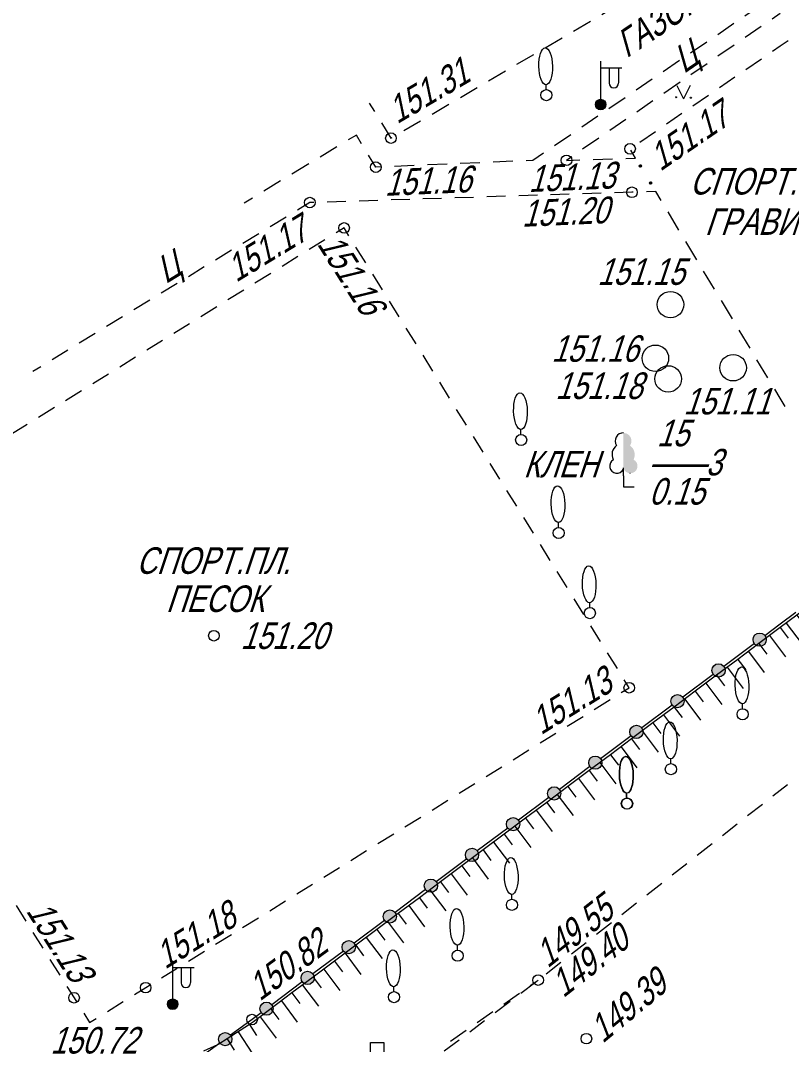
# Model space of a CAD drawing. Header units: metres. Extents: x 382 to 851, y 14083 to 14440.
# Drawn here: x 471.34 to 500.43, y 14152.11 to 14190.73 of the extents above; entities that cross this region are included whole.
import ezdxf
from ezdxf.enums import TextEntityAlignment as Align

# ---------------------------------------------------------------- set-up
doc = ezdxf.new("R2010")
doc.units = ezdxf.units.M
doc.header["$MEASUREMENT"] = 0
doc.linetypes.add('UP line', pattern=[1.5, 1, -0.5])
for name, color, linetype, lineweight in [('Бортовой камень', 7, 'Continuous', 25), ('Горизонтали', 7, 'Continuous', 25), ('Граница площадки', 7, 'Continuous', 25), ('Граница улицы', 7, 'Continuous', 25), ('Колодцы', 7, 'Continuous', 25), ('Леса и газоны', 7, 'Continuous', 25), ('Ограды', 7, 'Continuous', 25), ('Отдельно стоящее дерево', 7, 'Continuous', 25), ('Откосы', 7, 'Continuous', 25), ('Светофоры', 7, 'Continuous', 25), ('Фонари', 7, 'Continuous', 25)]:
    doc.layers.add(name, color=color, linetype=linetype, lineweight=lineweight)
doc.styles.add('Style-RUSSIAN_1251 I 0.32289', font='RUSSIAN_1251.shx', dxfattribs={"oblique": 18.5})

# ---------------------------------------------------------------- blocks, each defined once
blk = doc.blocks.new('PIKET_509')
at = {"layer": 'Горизонтали', "color": 251, "linetype": 'Continuous', "lineweight": 9}
blk.add_arc((0, 0), 0.2, 0, 360, dxfattribs=at)
blk = doc.blocks.new('DORZN1_58')
at = {"layer": 'Светофоры', "color": 251, "linetype": 'Continuous', "lineweight": 9}
for p, q in [((-0.27, 0.806), (-0.27, 1.603)), ((-0.27, 1.598), (0.252, 1.598)), ((0.252, 0.792), (0.252, 1.589)), ((-0.27, 0.801), (0.248, 0.801)), ((-0.004, 0.2), (-0.004, 0.801))]:
    blk.add_line(p, q, dxfattribs=at)
blk.add_arc((0, 0), 0.2, 0, 360, dxfattribs=at)
blk = doc.blocks.new('DEREVO_513')
at = {"layer": 'Отдельно стоящее дерево', "color": 251, "linetype": 'Continuous', "lineweight": 9, "flags": 128}
blk.add_lwpolyline([(-0.007, 0.21), (-0.007, 0.393)], dxfattribs=at)
at = {"layer": 'Отдельно стоящее дерево', "color": 251, "linetype": 'Continuous', "lineweight": 9}
blk.add_arc((0, 0), 0.21, 0, 359.99999, dxfattribs=at)
blk.add_ellipse((-0.0255, 1.088), major_axis=(-0.0185, 0.695), ratio=0.3698286, dxfattribs=at)
blk = doc.blocks.new('DEREVO_514')
at = {"layer": 'Отдельно стоящее дерево', "color": 251, "linetype": 'Continuous', "lineweight": 9, "flags": 128}
blk.add_lwpolyline([(-0.007, 0.21), (-0.007, 0.393)], dxfattribs=at)
at = {"layer": 'Отдельно стоящее дерево', "color": 251, "linetype": 'Continuous', "lineweight": 9}
blk.add_arc((0, 0), 0.21, 0, 359.99999, dxfattribs=at)
blk.add_ellipse((-0.0255, 1.088), major_axis=(-0.0185, 0.695), ratio=0.3698286, dxfattribs=at)
blk = doc.blocks.new('DEREVO_515')
at = {"layer": 'Отдельно стоящее дерево', "color": 251, "linetype": 'Continuous', "lineweight": 9, "flags": 128}
blk.add_lwpolyline([(-0.007, 0.21), (-0.007, 0.393)], dxfattribs=at)
at = {"layer": 'Отдельно стоящее дерево', "color": 251, "linetype": 'Continuous', "lineweight": 9}
blk.add_arc((0, 0), 0.21, 0, 359.99999, dxfattribs=at)
blk.add_ellipse((-0.0255, 1.088), major_axis=(-0.0185, 0.695), ratio=0.3698286, dxfattribs=at)
blk = doc.blocks.new('DEREVO_516')
at = {"layer": 'Отдельно стоящее дерево', "color": 251, "linetype": 'Continuous', "lineweight": 9, "flags": 128}
blk.add_lwpolyline([(-0.007, 0.21), (-0.007, 0.393)], dxfattribs=at)
at = {"layer": 'Отдельно стоящее дерево', "color": 251, "linetype": 'Continuous', "lineweight": 9}
blk.add_arc((0, 0), 0.21, 0, 359.99999, dxfattribs=at)
blk.add_ellipse((-0.0255, 1.088), major_axis=(-0.0185, 0.695), ratio=0.3698286, dxfattribs=at)
blk = doc.blocks.new('PIKET_515')
at = {"layer": 'Горизонтали', "color": 251, "linetype": 'Continuous', "lineweight": 9}
blk.add_arc((0, 0), 0.2, 0, 360, dxfattribs=at)
blk = doc.blocks.new('PIKET_516')
at = {"layer": 'Горизонтали', "color": 251, "linetype": 'Continuous', "lineweight": 9}
blk.add_arc((0, 0), 0.2, 0, 360, dxfattribs=at)
blk = doc.blocks.new('PIKET_517')
at = {"layer": 'Горизонтали', "color": 251, "linetype": 'Continuous', "lineweight": 9}
blk.add_arc((0, 0), 0.2, 0, 360, dxfattribs=at)
blk = doc.blocks.new('PIKET_518')
at = {"layer": 'Горизонтали', "color": 251, "linetype": 'Continuous', "lineweight": 9}
blk.add_arc((0, 0), 0.2, 0, 360, dxfattribs=at)
blk = doc.blocks.new('LISTVL_9')
at = {"layer": 'Леса и газоны', "linetype": 'Continuous', "lineweight": 9}
blk.add_hatch(color=251, dxfattribs=at).paths.add_polyline_path([(0, 0.716, 1.560755), (0.385, 1.024), (0.388, 1.03, 0.363475), (0.254, 1.552), (0.254, 1.559, 0.605867), (0, 2.03)])
at = {"layer": 'Леса и газоны', "color": 251, "linetype": 'Continuous', "lineweight": 9}
blk.add_line((0.25, 0.511), (0.251, 0.511), dxfattribs=at)
at = {"layer": 'Леса и газоны', "color": 251, "linetype": 'Continuous', "lineweight": 9, "flags": 128}
for points in [[(0, 0.41), (0, 0.716)], [(0, 0.41), (0, 0), (0.403, 0)]]:
    blk.add_lwpolyline(points, dxfattribs=at)
at = {"layer": 'Леса и газоны', "color": 251, "linetype": 'Continuous', "lineweight": 9}
for centre, radius, start, end in [((-0.004, 1.728), 0.302, 87.9054, 214.1094), ((-0.01, 1.211), 0.42, 125.6529, 205.5526), ((-0.248, 0.781), 0.271, 117.6072, 335.8238)]:
    blk.add_arc(centre, radius, start, end, dxfattribs=at)
blk = doc.blocks.new('PIKET_519')
at = {"layer": 'Горизонтали', "color": 251, "linetype": 'Continuous', "lineweight": 9}
blk.add_arc((0, 0), 0.2, 0, 360, dxfattribs=at)
blk = doc.blocks.new('PIKET_520')
at = {"layer": 'Горизонтали', "color": 251, "linetype": 'Continuous', "lineweight": 9}
blk.add_arc((0, 0), 0.2, 0, 360, dxfattribs=at)
blk = doc.blocks.new('PIKET_521')
at = {"layer": 'Горизонтали', "color": 251, "linetype": 'Continuous', "lineweight": 9}
blk.add_arc((0, 0), 0.2, 0, 360, dxfattribs=at)
blk = doc.blocks.new('PIKET_522')
at = {"layer": 'Горизонтали', "color": 251, "linetype": 'Continuous', "lineweight": 9}
blk.add_arc((0, 0), 0.2, 0, 360, dxfattribs=at)
blk = doc.blocks.new('PIKET_523')
at = {"layer": 'Горизонтали', "color": 251, "linetype": 'Continuous', "lineweight": 9}
blk.add_arc((0, 0), 0.2, 0, 360, dxfattribs=at)
blk = doc.blocks.new('PIKET_525')
at = {"layer": 'Горизонтали', "color": 251, "linetype": 'Continuous', "lineweight": 9}
blk.add_arc((0, 0), 0.2, 0, 360, dxfattribs=at)
blk = doc.blocks.new('msdElementTypeLineString_179')
at = {"layer": 'Граница улицы', "color": 251, "linetype": 'Continuous', "lineweight": 9}
for p, q in [((8.061, 5.54), (7.756, 5.33)), ((7.344, 5.047), (6.735, 4.629)), ((6.323, 4.345), (5.714, 3.927)), ((5.302, 3.644), (4.693, 3.225)), ((4.281, 2.942), (3.672, 2.523)), ((3.26, 2.24), (2.651, 1.822)), ((2.239, 1.539), (1.63, 1.12)), ((1.218, 0.837), (0.609, 0.418)), ((1, 0.032), (1.739, 0.056)), ((2.238, 0.071), (2.608, 0.083))]:
    blk.add_line(p, q, dxfattribs=at)
at = {"layer": 'Граница улицы', "color": 251, "linetype": 'Continuous', "lineweight": 9, "flags": 128}
blk.add_lwpolyline([(0.197, 0.135), (0, 0), (0.5, 0.016)], dxfattribs=at)
blk = doc.blocks.new('PIKET_532')
at = {"layer": 'Горизонтали', "color": 251, "linetype": 'Continuous', "lineweight": 9}
blk.add_arc((0, 0), 0.2, 0, 360, dxfattribs=at)
blk = doc.blocks.new('msdElementTypeLineString_181')
at = {"layer": 'Граница улицы', "color": 251, "linetype": 'Continuous', "lineweight": 9}
for p, q in [((20.223, 7.957), (19.917, 7.748)), ((19.503, 7.467), (18.89, 7.05)), ((18.477, 6.769), (17.864, 6.351)), ((17.451, 6.07), (16.838, 5.653)), ((16.425, 5.372), (15.812, 4.954)), ((15.399, 4.673), (14.786, 4.256)), ((14.373, 3.975), (13.76, 3.558)), ((13.346, 3.276), (12.734, 2.859)), ((12.32, 2.578), (11.707, 2.161)), ((3.502, 2.123), (2.868, 1.738)), ((10.137, 1.576), (9.396, 1.544)), ((2.44, 1.479), (1.806, 1.095)), ((6.416, 1.416), (5.676, 1.384)), ((7.657, 1.47), (6.916, 1.438)), ((8.897, 1.523), (8.156, 1.491)), ((1.379, 0.836), (0.745, 0.451)), ((0.317, 0.192), (0, 0))]:
    blk.add_line(p, q, dxfattribs=at)
at = {"layer": 'Граница улицы', "color": 251, "linetype": 'Continuous', "lineweight": 9, "flags": 128}
for points in [[(4.434, 2.24), (4.236, 2.567), (3.929, 2.382)], [(5.176, 1.363), (4.971, 1.354), (4.693, 1.812)], [(11.294, 1.879), (10.897, 1.609), (10.636, 1.598)]]:
    blk.add_lwpolyline(points, dxfattribs=at)
blk = doc.blocks.new('msdElementTypeLineString_182')
at = {"layer": 'Граница улицы', "color": 251, "linetype": 'Continuous', "lineweight": 9}
for p, q in [((16.627, 6.572), (15.923, 6.55)), ((17.831, 6.611), (17.127, 6.588)), ((19.035, 6.649), (18.331, 6.627)), ((20.239, 6.688), (19.535, 6.665)), ((21.443, 6.726), (20.739, 6.704)), ((23.499, 6.792), (23.147, 6.78)), ((11.811, 6.418), (11.107, 6.396)), ((13.015, 6.457), (12.311, 6.434)), ((14.219, 6.495), (13.515, 6.473)), ((15.423, 6.534), (14.719, 6.511)), ((9.556, 5.829), (8.955, 5.462)), ((8.528, 5.202), (7.926, 4.835)), ((7.5, 4.575), (6.898, 4.208)), ((6.471, 3.947), (5.87, 3.58)), ((5.443, 3.32), (4.841, 2.953)), ((4.415, 2.693), (3.813, 2.326)), ((3.386, 2.065), (2.785, 1.698)), ((2.358, 1.438), (1.756, 1.071)), ((1.33, 0.811), (0.728, 0.444)), ((0.301, 0.184), (0, 0))]:
    blk.add_line(p, q, dxfattribs=at)
at = {"layer": 'Граница улицы', "color": 251, "linetype": 'Continuous', "lineweight": 9, "flags": 128}
for points in [[(22.647, 6.764), (22.601, 6.763), (21.943, 6.742)], [(10.607, 6.38), (10.451, 6.375), (9.983, 6.09)]]:
    blk.add_lwpolyline(points, dxfattribs=at)
blk = doc.blocks.new('msdElementTypeShape_2')
at = {"layer": 'Граница площадки', "color": 251, "linetype": 'Continuous', "lineweight": 9}
for p, q in [((19.735, 29.515), (19.139, 29.146)), ((21.276, 28.65), (20.907, 29.245)), ((18.715, 28.883), (18.119, 28.513)), ((17.694, 28.25), (17.099, 27.881)), ((21.909, 27.63), (21.539, 28.225)), ((16.674, 27.617), (16.079, 27.248)), ((22.541, 26.61), (22.172, 27.205)), ((15.654, 26.984), (15.059, 26.615)), ((14.634, 26.352), (14.038, 25.982)), ((23.174, 25.589), (22.805, 26.185)), ((13.613, 25.719), (13.018, 25.35)), ((23.807, 24.569), (23.438, 25.165)), ((12.593, 25.086), (11.998, 24.717)), ((11.573, 24.453), (10.978, 24.084)), ((24.439, 23.549), (24.07, 24.144)), ((10.553, 23.821), (9.957, 23.451)), ((9.532, 23.188), (8.937, 22.819)), ((25.072, 22.529), (24.703, 23.124)), ((8.512, 22.555), (7.917, 22.186)), ((25.705, 21.508), (25.336, 22.104)), ((26.338, 20.488), (25.968, 21.084)), ((26.97, 19.468), (26.601, 20.063)), ((27.603, 18.448), (27.234, 19.043)), ((28.236, 17.428), (27.867, 18.023)), ((28.869, 16.407), (28.499, 17.003)), ((29.501, 15.387), (29.132, 15.982)), ((30.134, 14.367), (29.765, 14.962)), ((30.767, 13.347), (30.398, 13.942)), ((31.215, 12.624), (31.03, 12.922)), ((30.917, 12.439), (31.215, 12.624)), ((29.897, 11.807), (30.492, 12.176)), ((28.877, 11.174), (29.472, 11.543)), ((27.857, 10.541), (28.452, 10.91)), ((26.836, 9.908), (27.432, 10.278)), ((25.816, 9.276), (26.411, 9.645)), ((24.796, 8.643), (25.391, 9.012)), ((23.776, 8.01), (24.371, 8.379)), ((22.755, 7.377), (23.351, 7.747)), ((21.735, 6.745), (22.331, 7.114)), ((20.715, 6.112), (21.31, 6.481)), ((19.695, 5.479), (20.29, 5.848)), ((18.674, 4.847), (19.27, 5.216)), ((8.087, 4.412), (8.46, 3.819)), ((17.654, 4.214), (18.25, 4.583)), ((16.634, 3.581), (17.229, 3.95)), ((8.726, 3.396), (9.099, 2.803)), ((15.614, 2.948), (16.209, 3.318)), ((9.365, 2.379), (9.738, 1.786)), ((14.594, 2.316), (15.189, 2.685)), ((13.573, 1.683), (14.169, 2.052)), ((11.533, 0.417), (12.128, 0.787))]:
    blk.add_line(p, q, dxfattribs=at)
at = {"layer": 'Граница площадки', "color": 251, "linetype": 'Continuous', "lineweight": 9, "flags": 128}
for points in [[(20.643, 29.67), (20.46, 29.965), (20.16, 29.779)], [(10.004, 1.363), (10.274, 0.933), (10.376, 0.77)], [(12.553, 1.05), (12.977, 1.313), (13.148, 1.419)], [(10.643, 0.347), (10.86, 0), (11.108, 0.154)]]:
    blk.add_lwpolyline(points, dxfattribs=at)
blk = doc.blocks.new('msdElementTypeLineString_185')
at = {"layer": 'Откосы', "color": 251, "linetype": 'Continuous', "lineweight": 9}
for p, q in [((46.064, 15.636), (46.36, 15.842)), ((45.061, 14.937), (45.654, 15.35)), ((44.059, 14.239), (44.651, 14.652)), ((43.056, 13.541), (43.648, 13.953))]:
    blk.add_line(p, q, dxfattribs=at)
blk = doc.blocks.new('PIKET_538')
at = {"layer": 'Горизонтали', "color": 251, "linetype": 'Continuous', "lineweight": 9}
blk.add_arc((0, 0), 0.2, 0, 360, dxfattribs=at)
blk = doc.blocks.new('KOLOD_112')
at = {"layer": 'Колодцы', "color": 251, "linetype": 'Continuous', "lineweight": 9}
blk.add_arc((0, 0), 0.5, 0, 360, dxfattribs=at)
blk = doc.blocks.new('KOLOD_113')
at = {"layer": 'Колодцы', "color": 251, "linetype": 'Continuous', "lineweight": 9}
blk.add_arc((0, 0), 0.5, 0, 360, dxfattribs=at)
blk = doc.blocks.new('KOLOD_114')
at = {"layer": 'Колодцы', "color": 251, "linetype": 'Continuous', "lineweight": 9}
blk.add_arc((0, 0), 0.5, 0, 360, dxfattribs=at)
blk = doc.blocks.new('KOLOD_115')
at = {"layer": 'Колодцы', "color": 251, "linetype": 'Continuous', "lineweight": 9}
blk.add_arc((0, 0), 0.5, 0, 360, dxfattribs=at)
blk = doc.blocks.new('FNRM1_19')
at = {"layer": 'Фонари', "linetype": 'Continuous', "lineweight": 9}
h = blk.add_hatch(color=251, dxfattribs=at)
edge = h.paths.add_edge_path()
edge.add_arc((0, 0), 0.2, 0, 360)
at = {"layer": 'Фонари', "color": 251, "linetype": 'Continuous', "lineweight": 9}
for p, q in [((0.003, 0.2), (0.003, 1.641)), ((0.017, 1.388), (0.805, 1.388)), ((0.322, 1.371), (0.322, 0.816)), ((0.676, 1.378), (0.676, 0.823))]:
    blk.add_line(p, q, dxfattribs=at)
blk.add_circle((0, 0), 0.2, dxfattribs=at)
blk.add_arc((0.496, 0.809), 0.181, 180, 0, dxfattribs=at)
blk = doc.blocks.new('FNRM1_20')
at = {"layer": 'Фонари', "linetype": 'Continuous', "lineweight": 9}
h = blk.add_hatch(color=251, dxfattribs=at)
edge = h.paths.add_edge_path()
edge.add_arc((0, 0), 0.2, 0, 360)
at = {"layer": 'Фонари', "color": 251, "linetype": 'Continuous', "lineweight": 9}
for p, q in [((0.003, 0.2), (0.003, 1.641)), ((0.017, 1.388), (0.805, 1.388)), ((0.322, 1.371), (0.322, 0.816)), ((0.676, 1.378), (0.676, 0.823))]:
    blk.add_line(p, q, dxfattribs=at)
blk.add_circle((0, 0), 0.2, dxfattribs=at)
blk.add_arc((0.496, 0.809), 0.181, 180, 0, dxfattribs=at)
blk = doc.blocks.new('msdElementTypeLineString_194')
at = {"layer": 'Откосы', "color": 251, "linetype": 'Continuous', "lineweight": 9}
for p, q in [((52.243, 21.983), (51.442, 21.384)), ((51.843, 21.683), (52.442, 20.882)), ((52.243, 21.983), (52.543, 21.582)), ((51.442, 21.384), (50.642, 20.784)), ((51.442, 21.384), (51.742, 20.983)), ((51.042, 21.084), (51.641, 20.283)), ((50.642, 20.784), (49.841, 20.185)), ((50.241, 20.485), (50.841, 19.684)), ((50.642, 20.784), (50.941, 20.384)), ((49.841, 20.185), (49.04, 19.586)), ((49.841, 20.185), (50.141, 19.785)), ((49.441, 19.886), (50.04, 19.085)), ((49.04, 19.586), (48.24, 18.987)), ((49.04, 19.586), (49.34, 19.186)), ((48.24, 18.987), (47.439, 18.388)), ((48.24, 18.987), (48.539, 18.587)), ((48.64, 19.287), (49.239, 18.486)), ((47.839, 18.687), (48.439, 17.887)), ((47.439, 18.388), (46.638, 17.789)), ((47.439, 18.388), (47.739, 17.987)), ((46.638, 17.789), (45.838, 17.19)), ((46.638, 17.789), (46.938, 17.388)), ((47.039, 18.088), (47.638, 17.288)), ((46.238, 17.489), (46.837, 16.688)), ((45.838, 17.19), (45.037, 16.59)), ((45.838, 17.19), (46.137, 16.789)), ((45.437, 16.89), (46.037, 16.089)), ((45.037, 16.59), (44.237, 15.991)), ((44.637, 16.291), (45.236, 15.49)), ((45.037, 16.59), (45.337, 16.19)), ((44.237, 15.991), (43.436, 15.392)), ((44.237, 15.991), (44.536, 15.591)), ((43.836, 15.692), (44.435, 14.891)), ((43.436, 15.392), (42.635, 14.793)), ((43.036, 15.093), (43.635, 14.292)), ((43.436, 15.392), (43.735, 14.992)), ((42.635, 14.793), (41.835, 14.194)), ((42.635, 14.793), (42.935, 14.393)), ((42.235, 14.493), (42.834, 13.693)), ((41.835, 14.194), (41.034, 13.595)), ((41.835, 14.194), (42.134, 13.794)), ((41.034, 13.595), (40.233, 12.996)), ((41.034, 13.595), (41.334, 13.194)), ((41.434, 13.894), (42.033, 13.094)), ((40.634, 13.295), (41.233, 12.495)), ((40.233, 12.996), (39.433, 12.396)), ((40.233, 12.996), (40.533, 12.595)), ((39.433, 12.396), (38.632, 11.797)), ((39.433, 12.396), (39.732, 11.996)), ((39.833, 12.696), (40.432, 11.895)), ((39.032, 12.097), (39.631, 11.296)), ((38.632, 11.797), (37.831, 11.198)), ((38.632, 11.797), (38.932, 11.397)), ((38.232, 11.498), (38.831, 10.697)), ((37.831, 11.198), (37.031, 10.599)), ((37.431, 10.899), (38.03, 10.098)), ((37.831, 11.198), (38.131, 10.798)), ((37.031, 10.599), (36.23, 10)), ((37.031, 10.599), (37.33, 10.199)), ((36.63, 10.299), (37.23, 9.499)), ((36.23, 10), (35.429, 9.401)), ((35.83, 9.7), (36.429, 8.9)), ((36.23, 10), (36.53, 9.6)), ((35.429, 9.401), (34.629, 8.802)), ((35.429, 9.401), (35.729, 9)), ((35.029, 9.101), (35.628, 8.301)), ((34.629, 8.802), (33.828, 8.203)), ((34.228, 8.502), (34.828, 7.701)), ((34.629, 8.802), (34.928, 8.401)), ((33.828, 8.203), (33.027, 7.603)), ((33.828, 8.203), (34.128, 7.802)), ((33.428, 7.903), (34.027, 7.102)), ((33.027, 7.603), (33.327, 7.203)), ((32.219, 7.015), (31.38, 6.471)), ((32.219, 7.015), (32.491, 6.595)), ((32.627, 7.304), (33.226, 6.503)), ((31.8, 6.743), (32.344, 5.904)), ((31.38, 6.471), (31.652, 6.051))]:
    blk.add_line(p, q, dxfattribs=at)
at = {"layer": 'Откосы', "color": 251, "linetype": 'Continuous', "lineweight": 9, "flags": 128}
for points in [[(33.027, 7.603), (32.381, 7.119), (32.219, 7.015)], [(31.38, 6.471), (31.065, 6.266), (31.024, 6.248), (30.496, 6.011)]]:
    blk.add_lwpolyline(points, dxfattribs=at)
blk = doc.blocks.new('msdElementTypeLineString_196')
at = {"layer": 'Граница улицы', "color": 251, "linetype": 'Continuous', "lineweight": 9}
for p, q in [((15.181, 8.415), (15.499, 8.601)), ((14.113, 7.789), (14.749, 8.162)), ((13.045, 7.163), (13.681, 7.536)), ((11.977, 6.538), (12.614, 6.911)), ((10.909, 5.912), (11.546, 6.285)), ((8.773, 4.661), (9.41, 5.034)), ((7.705, 4.035), (8.342, 4.408)), ((6.637, 3.41), (7.274, 3.783)), ((5.57, 2.784), (6.206, 3.157)), ((4.502, 2.159), (5.138, 2.532)), ((3.434, 1.533), (4.07, 1.906)), ((0.001, 1.316), (0.195, 1.003)), ((2.366, 0.908), (3.002, 1.281)), ((1.298, 0.282), (1.934, 0.655))]:
    blk.add_line(p, q, dxfattribs=at)
at = {"layer": 'Граница улицы', "color": 251, "linetype": 'Continuous', "lineweight": 9, "flags": 128}
for points in [[(9.841, 5.287), (10.228, 5.513), (10.478, 5.659)], [(0.458, 0.578), (0.816, 0), (0.866, 0.029)]]:
    blk.add_lwpolyline(points, dxfattribs=at)
blk = doc.blocks.new('DEREVO_517')
at = {"layer": 'Отдельно стоящее дерево', "color": 251, "linetype": 'Continuous', "lineweight": 9, "flags": 128}
blk.add_lwpolyline([(-0.007, 0.21), (-0.007, 0.393)], dxfattribs=at)
at = {"layer": 'Отдельно стоящее дерево', "color": 251, "linetype": 'Continuous', "lineweight": 9}
blk.add_arc((0, 0), 0.21, 0, 359.99999, dxfattribs=at)
blk.add_ellipse((-0.0255, 1.088), major_axis=(-0.0185, 0.695), ratio=0.3698286, dxfattribs=at)
blk = doc.blocks.new('DEREVO_518')
at = {"layer": 'Отдельно стоящее дерево', "color": 251, "linetype": 'Continuous', "lineweight": 9, "flags": 128}
blk.add_lwpolyline([(-0.007, 0.21), (-0.007, 0.393)], dxfattribs=at)
at = {"layer": 'Отдельно стоящее дерево', "color": 251, "linetype": 'Continuous', "lineweight": 9}
blk.add_arc((0, 0), 0.21, 0, 359.99999, dxfattribs=at)
blk.add_ellipse((-0.0255, 1.088), major_axis=(-0.0185, 0.695), ratio=0.3698286, dxfattribs=at)
blk = doc.blocks.new('DEREVO_519')
at = {"layer": 'Отдельно стоящее дерево', "color": 251, "linetype": 'Continuous', "lineweight": 9, "flags": 128}
blk.add_lwpolyline([(-0.007, 0.21), (-0.007, 0.393)], dxfattribs=at)
at = {"layer": 'Отдельно стоящее дерево', "color": 251, "linetype": 'Continuous', "lineweight": 9}
blk.add_arc((0, 0), 0.21, 0, 359.99999, dxfattribs=at)
blk.add_ellipse((-0.0255, 1.088), major_axis=(-0.0185, 0.695), ratio=0.3698286, dxfattribs=at)
blk = doc.blocks.new('DEREVO_520')
at = {"layer": 'Отдельно стоящее дерево', "color": 251, "linetype": 'Continuous', "lineweight": 9, "flags": 128}
blk.add_lwpolyline([(-0.007, 0.21), (-0.007, 0.393)], dxfattribs=at)
at = {"layer": 'Отдельно стоящее дерево', "color": 251, "linetype": 'Continuous', "lineweight": 9}
blk.add_arc((0, 0), 0.21, 0, 360, dxfattribs=at)
blk.add_ellipse((-0.026, 1.088), major_axis=(-0.019, 0.695), ratio=0.369829, dxfattribs=at)
blk = doc.blocks.new('DEREVO_521')
at = {"layer": 'Отдельно стоящее дерево', "color": 251, "linetype": 'Continuous', "lineweight": 9, "flags": 128}
blk.add_lwpolyline([(-0.007, 0.21), (-0.007, 0.393)], dxfattribs=at)
at = {"layer": 'Отдельно стоящее дерево', "color": 251, "linetype": 'Continuous', "lineweight": 9}
blk.add_arc((0, 0), 0.21, 0, 359.99999, dxfattribs=at)
blk.add_ellipse((-0.0255, 1.088), major_axis=(-0.0185, 0.695), ratio=0.3698286, dxfattribs=at)
blk = doc.blocks.new('DEREVO_522')
at = {"layer": 'Отдельно стоящее дерево', "color": 251, "linetype": 'Continuous', "lineweight": 9, "flags": 128}
blk.add_lwpolyline([(-0.007, 0.21), (-0.007, 0.393)], dxfattribs=at)
at = {"layer": 'Отдельно стоящее дерево', "color": 251, "linetype": 'Continuous', "lineweight": 9}
blk.add_arc((0, 0), 0.21, 0, 359.99999, dxfattribs=at)
blk.add_ellipse((-0.0255, 1.088), major_axis=(-0.0185, 0.695), ratio=0.3698286, dxfattribs=at)
blk = doc.blocks.new('DEREVO_523')
at = {"layer": 'Отдельно стоящее дерево', "color": 251, "linetype": 'Continuous', "lineweight": 9, "flags": 128}
blk.add_lwpolyline([(-0.007, 0.21), (-0.007, 0.393)], dxfattribs=at)
at = {"layer": 'Отдельно стоящее дерево', "color": 251, "linetype": 'Continuous', "lineweight": 9}
blk.add_arc((0, 0), 0.21, 0, 359.99999, dxfattribs=at)
blk.add_ellipse((-0.0255, 1.088), major_axis=(-0.0185, 0.695), ratio=0.3698286, dxfattribs=at)
blk = doc.blocks.new('GAZON_37')
at = {"layer": 'Леса и газоны', "color": 251, "linetype": 'Continuous', "lineweight": 9}
for p in [(-0.248, 0.499), (0.251, 0.502)]:
    blk.add_line(p, (0, 0), dxfattribs=at)
for centre in [(-0.276, 0.057), (0.279, 0.039)]:
    blk.add_arc(centre, 0.02, 0, 360, dxfattribs=at)
blk = doc.blocks.new('msdElementTypeLineString_206')
at = {"layer": 'Граница площадки', "color": 251, "linetype": 'Continuous', "lineweight": 9}
for p, q in [((5.37, 4.029), (5.664, 4.231)), ((4.37, 3.344), (4.958, 3.747)), ((3.37, 2.659), (3.958, 3.061)), ((2.37, 1.974), (2.957, 2.376)), ((1.37, 1.288), (1.957, 1.691)), ((0.37, 0.603), (0.957, 1.006)), ((0.211, 0), (0.027, 0.305))]:
    blk.add_line(p, q, dxfattribs=at)
blk = doc.blocks.new('msdElementTypeLineString_207')
at = {"layer": 'Граница улицы', "color": 251, "linetype": 'Continuous', "lineweight": 9}
for p, q in [((0.208, 0.966), (0.18, 1.013)), ((0.199, 0.971), (0.18, 1.003)), ((0.214, 0.966), (0.182, 1.019)), ((0.22, 0.965), (0.184, 1.025)), ((0.19, 0.977), (0.185, 0.984)), ((0.226, 0.966), (0.188, 1.029)), ((0.231, 0.967), (0.191, 1.032)), ((0.235, 0.969), (0.195, 1.036)), ((0.24, 0.971), (0.199, 1.039)), ((0.244, 0.974), (0.204, 1.041)), ((0.248, 0.978), (0.209, 1.042)), ((0.251, 0.982), (0.214, 1.044)), ((0.254, 0.987), (0.22, 1.044)), ((0.256, 0.993), (0.226, 1.043)), ((0.258, 0.999), (0.232, 1.042)), ((0.257, 1.01), (0.242, 1.036)), ((0.613, 0.323), (0.574, 0.386)), ((0.617, 0.325), (0.578, 0.39)), ((0.622, 0.326), (0.582, 0.393)), ((0.627, 0.328), (0.586, 0.397)), ((0.631, 0.332), (0.59, 0.398)), ((0.634, 0.335), (0.596, 0.399)), ((0.638, 0.339), (0.601, 0.401)), ((0.64, 0.345), (0.606, 0.401)), ((0.643, 0.351), (0.613, 0.4)), ((0.645, 0.357), (0.619, 0.399)), ((0.644, 0.368), (0.629, 0.393)), ((0.595, 0.324), (0.567, 0.37)), ((0.586, 0.328), (0.567, 0.361)), ((0.601, 0.323), (0.569, 0.376)), ((0.607, 0.322), (0.571, 0.382)), ((0.577, 0.334), (0.572, 0.342))]:
    blk.add_line(p, q, dxfattribs=at)
for centre in [(0.219, 1.004), (0.605, 0.362)]:
    blk.add_circle(centre, 0.04, dxfattribs=at)
blk = doc.blocks.new('msdElementTypeLineString_208')
at = {"layer": 'Граница площадки', "color": 251, "linetype": 'Continuous', "lineweight": 9}
for p, q in [((0.207, 7.457), (0.001, 7.8)), ((0.878, 6.343), (0.465, 7.028)), ((1.549, 5.229), (1.136, 5.914)), ((2.219, 4.114), (1.807, 4.8)), ((2.89, 3), (2.477, 3.686)), ((3.561, 1.886), (3.148, 2.572)), ((4.232, 0.772), (3.819, 1.458)), ((4.696, 0.001), (4.49, 0.344))]:
    blk.add_line(p, q, dxfattribs=at)
blk = doc.blocks.new('PIKET_566')
at = {"layer": 'Горизонтали', "color": 251, "linetype": 'Continuous', "lineweight": 9}
blk.add_arc((0, 0), 0.2, 0, 360, dxfattribs=at)
blk = doc.blocks.new('msdElementTypeLineString_214')
at = {"layer": 'Ограды', "linetype": 'Continuous', "lineweight": 9}
h = blk.add_hatch(color=251, dxfattribs=at)
edge = h.paths.add_edge_path()
edge.add_arc((66.144, 38.442), 0.25, 0, 360)
h = blk.add_hatch(color=251, dxfattribs=at)
edge = h.paths.add_edge_path()
edge.add_arc((64.594, 37.282), 0.25, 0, 360)
h = blk.add_hatch(color=251, dxfattribs=at)
edge = h.paths.add_edge_path()
edge.add_arc((63.044, 36.122), 0.25, 0, 360)
h = blk.add_hatch(color=251, dxfattribs=at)
edge = h.paths.add_edge_path()
edge.add_arc((61.494, 34.962), 0.25, 0, 360)
h = blk.add_hatch(color=251, dxfattribs=at)
edge = h.paths.add_edge_path()
edge.add_arc((59.944, 33.802), 0.25, 0, 360)
h = blk.add_hatch(color=251, dxfattribs=at)
edge = h.paths.add_edge_path()
edge.add_arc((58.394, 32.642), 0.25, 0, 360)
h = blk.add_hatch(color=251, dxfattribs=at)
edge = h.paths.add_edge_path()
edge.add_arc((56.844, 31.483), 0.25, 0, 360)
h = blk.add_hatch(color=251, dxfattribs=at)
edge = h.paths.add_edge_path()
edge.add_arc((55.294, 30.323), 0.25, 0, 360)
h = blk.add_hatch(color=251, dxfattribs=at)
edge = h.paths.add_edge_path()
edge.add_arc((53.744, 29.163), 0.25, 0, 360)
h = blk.add_hatch(color=251, dxfattribs=at)
edge = h.paths.add_edge_path()
edge.add_arc((52.194, 28.003), 0.25, 0, 360)
h = blk.add_hatch(color=251, dxfattribs=at)
edge = h.paths.add_edge_path()
edge.add_arc((50.644, 26.843), 0.25, 0, 360)
h = blk.add_hatch(color=251, dxfattribs=at)
edge = h.paths.add_edge_path()
edge.add_arc((49.094, 25.683), 0.25, 0, 360)
h = blk.add_hatch(color=251, dxfattribs=at)
edge = h.paths.add_edge_path()
edge.add_arc((47.544, 24.524), 0.25, 0, 360)
h = blk.add_hatch(color=251, dxfattribs=at)
edge = h.paths.add_edge_path()
edge.add_arc((45.987, 23.373), 0.25, 0, 360)
at = {"layer": 'Ограды', "color": 251, "linetype": 'Continuous', "lineweight": 9}
for p, q in [((66.919, 39.022), (66.344, 38.592)), ((65.944, 38.292), (64.794, 37.432)), ((64.394, 37.132), (63.244, 36.272)), ((62.844, 35.972), (61.694, 35.112)), ((61.294, 34.812), (60.144, 33.952)), ((59.744, 33.653), (58.594, 32.792)), ((58.194, 32.493), (57.044, 31.632)), ((56.644, 31.333), (55.494, 30.473)), ((55.094, 30.173), (53.944, 29.313)), ((53.544, 29.013), (52.394, 28.153)), ((51.994, 27.853), (50.845, 26.993)), ((50.444, 26.694), (49.295, 25.833)), ((48.894, 25.534), (47.745, 24.673))]:
    blk.add_line(p, q, dxfattribs=at)
at = {"layer": 'Ограды', "color": 251, "linetype": 'Continuous', "lineweight": 9, "flags": 128}
for points in [[(47.344, 24.374), (46.997, 24.114), (46.189, 23.521)], [(45.786, 23.225), (45.7, 23.162), (44.628, 22.376)]]:
    blk.add_lwpolyline(points, dxfattribs=at)
at = {"layer": 'Ограды', "color": 251, "linetype": 'Continuous', "lineweight": 9}
for centre in [(66.144, 38.442), (66.144, 38.442), (64.594, 37.282), (64.594, 37.282), (63.044, 36.122), (63.044, 36.122), (61.494, 34.962), (61.494, 34.962), (59.944, 33.802), (59.944, 33.802), (58.394, 32.642), (58.394, 32.642), (56.844, 31.483), (56.844, 31.483), (55.294, 30.323), (55.294, 30.323), (53.744, 29.163), (53.744, 29.163), (52.194, 28.003), (52.194, 28.003), (50.644, 26.843), (50.644, 26.843), (49.094, 25.683), (49.094, 25.683), (47.544, 24.524), (47.544, 24.524), (45.987, 23.373), (45.987, 23.373)]:
    blk.add_circle(centre, 0.25, dxfattribs=at)
blk = doc.blocks.new('msdElementTypeLineString_215')
at = {"layer": 'Бортовой камень', "color": 251, "linetype": 'Continuous', "lineweight": 9}
for p, q in [((69.554, 37.467), (69.832, 37.685)), ((68.604, 36.722), (69.16, 37.158)), ((67.654, 35.976), (68.211, 36.413)), ((66.705, 35.231), (67.261, 35.668)), ((65.755, 34.486), (66.311, 34.922)), ((64.805, 33.74), (65.362, 34.177)), ((63.856, 32.995), (64.412, 33.432)), ((62.906, 32.25), (63.462, 32.686)), ((61.956, 31.504), (62.513, 31.941)), ((61.007, 30.759), (61.563, 31.196)), ((60.047, 30.026), (60.612, 30.452)), ((59.084, 29.3), (59.648, 29.725)), ((58.12, 28.573), (58.684, 28.999)), ((57.156, 27.846), (57.72, 28.272))]:
    blk.add_line(p, q, dxfattribs=at)
blk = doc.blocks.new('msdElementTypeLineString_232')
at = {"layer": 'Откосы', "color": 251, "linetype": 'Continuous', "lineweight": 9}
for p, q in [((12.037, 9.263), (11.236, 8.663)), ((11.637, 8.963), (12.236, 8.163)), ((12.037, 9.263), (12.336, 8.863)), ((11.236, 8.663), (10.436, 8.063)), ((11.236, 8.663), (11.536, 8.263)), ((10.836, 8.363), (11.436, 7.563)), ((10.436, 8.063), (9.636, 7.464)), ((10.036, 7.764), (10.636, 6.963)), ((10.436, 8.063), (10.736, 7.663)), ((9.636, 7.464), (9.936, 7.064)), ((9.236, 7.164), (9.836, 6.364)), ((8.836, 6.864), (8.035, 6.265)), ((8.836, 6.864), (9.135, 6.464)), ((8.035, 6.265), (7.234, 5.666)), ((8.035, 6.265), (8.335, 5.865)), ((8.435, 6.565), (9.034, 5.764)), ((7.635, 5.965), (8.234, 5.165)), ((7.234, 5.666), (6.434, 5.067)), ((7.234, 5.666), (7.534, 5.266)), ((6.434, 5.067), (5.633, 4.468)), ((6.434, 5.067), (6.733, 4.666)), ((6.834, 5.366), (7.433, 4.566)), ((6.033, 4.767), (6.633, 3.967)), ((5.633, 4.468), (4.832, 3.868)), ((5.633, 4.468), (5.933, 4.067)), ((4.832, 3.868), (4.032, 3.269)), ((4.832, 3.868), (5.132, 3.468)), ((5.233, 4.168), (5.832, 3.367)), ((4.432, 3.569), (5.031, 2.768)), ((4.032, 3.269), (3.231, 2.67)), ((4.032, 3.269), (4.331, 2.869)), ((3.631, 2.97), (4.231, 2.169)), ((3.231, 2.67), (2.43, 2.071)), ((2.831, 2.371), (3.43, 1.57)), ((3.231, 2.67), (3.531, 2.27)), ((2.43, 2.071), (1.63, 1.472)), ((2.43, 2.071), (2.73, 1.671)), ((2.03, 1.772), (2.629, 0.971)), ((1.63, 1.472), (1, 1.001)), ((1.229, 1.172), (1.829, 0.372)), ((1.63, 1.472), (1.929, 1.072))]:
    blk.add_line(p, q, dxfattribs=at)
at = {"layer": 'Откосы', "color": 251, "linetype": 'Continuous', "lineweight": 9, "flags": 128}
blk.add_lwpolyline([(9.636, 7.464), (9.206, 7.141), (8.836, 6.864)], dxfattribs=at)
blk = doc.blocks.new('msdElementTypeLineString_234')
at = {"layer": 'Ограды', "color": 251, "linetype": 'Continuous', "lineweight": 9}
blk.add_line((0.841, 0.693), (0.25, 0.251), dxfattribs=at)
blk = doc.blocks.new('msdElementTypeLineString_247')
at = {"layer": 'Граница площадки', "color": 251, "linetype": 'Continuous', "lineweight": 9}
for p, q in [((0, 19.079), (0.294, 19.28)), ((0.184, 5.485), (0, 5.79))]:
    blk.add_line(p, q, dxfattribs=at)
blk = doc.blocks.new('msdElementTypeLineString_255')
at = {"layer": 'Бортовой камень', "color": 251, "linetype": 'Continuous', "lineweight": 9}
blk.add_line((0, 0), (0.276, 0.217), dxfattribs=at)
blk = doc.blocks.new('msdElementTypeTextNode_22')
at = {"layer": 'Леса и газоны', "color": 251, "linetype": 'Continuous', "lineweight": 9, "style": 'Style-RUSSIAN_1251 I 0.32289', "oblique": 18.5, "width": 0.799996}
for s, p in [(' 15', (0, 1.1)), ('——3', (0, 0)), ('0.15', (0, -1.1))]:
    blk.add_text(s, height=1, dxfattribs=at).set_placement(p, align=Align.MIDDLE_LEFT)

msp = doc.modelspace()

# ---------------------------------------------------------------- block references
at = {"layer": 'Бортовой камень', "color": 251, "linetype": 'Continuous', "lineweight": 9}
for name, p in [('msdElementTypeLineString_255', (500, 14161.705)), ('msdElementTypeLineString_215', (430.168, 14124.02))]:
    msp.add_blockref(name, p, dxfattribs=at)
at = {"layer": 'Горизонтали', "color": 251, "linetype": 'Continuous', "lineweight": 9}
for name, p in [('PIKET_532', (485.317, 14186.294)), ('PIKET_519', (494.336, 14185.889)), ('PIKET_520', (484.748, 14185.197)), ('PIKET_522', (491.939, 14185.456)), ('PIKET_523', (494.407, 14184.251)), ('PIKET_521', (482.257, 14183.863)), ('PIKET_566', (483.55, 14182.906)), ('PIKET_516', (478.64, 14167.528)), ('PIKET_515', (494.305, 14165.565)), ('PIKET_525', (490.87, 14154.54)), ('PIKET_517', (476.067, 14154.254)), ('PIKET_518', (473.364, 14153.874)), ('PIKET_509', (480.078, 14153.051)), ('PIKET_538', (492.69, 14152.33))]:
    msp.add_blockref(name, p, dxfattribs=at)
at = {"layer": 'Граница площадки', "color": 251, "linetype": 'Continuous', "lineweight": 9}
for name, p in [('msdElementTypeLineString_247', (500, 14170.691)), ('msdElementTypeLineString_206', (494.336, 14185.539)), ('msdElementTypeLineString_208', (495.304, 14176.48)), ('msdElementTypeShape_2', (463.09, 14152.941))]:
    msp.add_blockref(name, p, dxfattribs=at)
at = {"layer": 'Граница улицы', "color": 251, "linetype": 'Continuous', "lineweight": 9}
for name, p in [('msdElementTypeLineString_196', (484.501, 14186.294)), ('msdElementTypeLineString_181', (479.777, 14183.843)), ('msdElementTypeLineString_179', (491.939, 14185.456)), ('msdElementTypeLineString_207', (494.506, 14184.239)), ('msdElementTypeLineString_182', (471.806, 14177.488))]:
    msp.add_blockref(name, p, dxfattribs=at)
at = {"layer": 'Колодцы', "color": 251, "linetype": 'Continuous', "lineweight": 9}
for name, p in [('KOLOD_112', (495.859, 14180.013)), ('KOLOD_113', (495.292, 14177.99)), ('KOLOD_115', (498.223, 14177.636)), ('KOLOD_114', (495.775, 14177.212))]:
    msp.add_blockref(name, p, dxfattribs=at)
at = {"layer": 'Леса и газоны', "color": 251, "linetype": 'Continuous', "lineweight": 9}
for name, p in [('GAZON_37', (496.349, 14187.78)), ('msdElementTypeTextNode_22', (495.049, 14174.072)), ('LISTVL_9', (494.084, 14173.144))]:
    msp.add_blockref(name, p, dxfattribs=at)
at = {"layer": 'Ограды', "color": 251, "linetype": 'Continuous', "lineweight": 9}
for name, p in [('msdElementTypeLineString_234', (499.75, 14167.708)), ('msdElementTypeLineString_214', (433.081, 14128.937))]:
    msp.add_blockref(name, p, dxfattribs=at)
at = {"layer": 'Отдельно стоящее дерево', "color": 251, "linetype": 'Continuous', "lineweight": 9}
for name, p in [('DEREVO_516', (491.18, 14187.914)), ('DEREVO_514', (490.228, 14174.91)), ('DEREVO_513', (491.645, 14171.403)), ('DEREVO_515', (492.82, 14168.38)), ('DEREVO_517', (498.581, 14164.566)), ('DEREVO_518', (495.876, 14162.494)), ('DEREVO_520', (494.215, 14161.194)), ('DEREVO_519', (494.227, 14161.198)), ('DEREVO_521', (489.88, 14157.377)), ('DEREVO_522', (487.834, 14155.458)), ('DEREVO_523', (485.434, 14153.896))]:
    msp.add_blockref(name, p, dxfattribs=at)
at = {"layer": 'Откосы', "color": 251, "linetype": 'Continuous', "lineweight": 9}
for name, p in [('msdElementTypeLineString_232', (499, 14166.833)), ('msdElementTypeLineString_194', (447.757, 14145.851)), ('msdElementTypeLineString_185', (444.51, 14138.698))]:
    msp.add_blockref(name, p, dxfattribs=at)
at = {"layer": 'Светофоры', "color": 251, "linetype": 'Continuous', "lineweight": 9}
msp.add_blockref('DORZN1_58', (484.81, 14150.582), dxfattribs=at)
at = {"layer": 'Фонари', "color": 251, "linetype": 'Continuous', "lineweight": 9}
for name, p in [('FNRM1_20', (493.227, 14187.559)), ('FNRM1_19', (477.085, 14153.628))]:
    msp.add_blockref(name, p, dxfattribs=at)

# ---------------------------------------------------------------- texts
at = {"layer": 'Горизонтали', "color": 251, "linetype": 'Continuous', "lineweight": 9, "style": 'Style-RUSSIAN_1251 I 0.32289', "oblique": 18.5}
for s, rotation, width, p in [('151.31', 30.3659, 0.8, (485.549, 14186.811)), ('151.17', 34.4157, 0.8, (495.473, 14185.02)), ('151.13', 2.464, 0.8, (490.515, 14184.259)), ('151.16', 2.464, 0.8, (485.085, 14184.115)), ('151.20', 2.464, 0.8, (490.26, 14182.948)), ('151.17', 31.2213, 0.8, (479.478, 14180.836)), ('151.16', 302.1555, 0.8, (482.512, 14182.304)), ('151.13', 31.8067, 0.8, (490.975, 14163.766)), ('151.18', 31.8067, 0.8, (476.797, 14154.928)), ('149.55', 38.1243, 0.8, (491.226, 14154.968)), ('151.13', 302.1555, 0.8, (471.536, 14157.148)), ('150.82', 36.273, 0.799996, (480.369, 14153.722)), ('149.40', 38.1243, 0.8, (491.817, 14153.846))]:
    msp.add_text(s, height=1, rotation=rotation, dxfattribs=dict(at, width=width)).set_placement(p)
for s, width, p in [('151.20', 0.8, (479.64, 14167.028)), ('150.72', 0.799996, (472.47, 14151.769))]:
    msp.add_text(s, height=1, dxfattribs=dict(at, width=width)).set_placement(p)
at = {"layer": 'Горизонтали', "color": 251, "linetype": 'Continuous', "lineweight": 9, "style": 'Style-RUSSIAN_1251 I 0.32289', "oblique": 18.5, "width": 0.799996}
msp.add_text('149.39', height=1, rotation=39.6563, dxfattribs=at).set_placement((492.981, 14152.514), align=Align.MIDDLE_LEFT)
at = {"layer": 'Граница площадки', "color": 251, "linetype": 'Continuous', "lineweight": 9, "style": 'Style-RUSSIAN_1251 I 0.32289', "oblique": 18.5}
for s, width, p in [('СПОРТ.ПЛ.', 0.8, (496.585, 14184.166)), ('ГРАВИЙ', 0.799996, (497.156, 14182.645)), ('СПОРТ.ПЛ.', 0.8, (475.704, 14169.861)), ('ПЕСОК', 0.8, (476.828, 14168.423))]:
    msp.add_text(s, height=1, dxfattribs=dict(at, width=width)).set_placement(p)
at = {"layer": 'Граница улицы', "color": 251, "linetype": 'UP line', "lineweight": 9, "style": 'Style-RUSSIAN_1251 I 0.32289', "oblique": 18.5, "width": 0.8}
for rotation, p in [(34.4968, (496.367, 14188.708)), (31.3836, (476.819, 14180.778))]:
    msp.add_text('Ц', height=1, rotation=rotation, dxfattribs=at).set_placement(p)
at = {"layer": 'Колодцы', "color": 251, "linetype": 'Continuous', "lineweight": 9, "style": 'Style-RUSSIAN_1251 I 0.32289', "oblique": 18.5, "width": 0.8}
for s, p in [('151.15', (493.104, 14180.76)), ('151.16', (491.37, 14177.858)), ('151.18', (491.518, 14176.456)), ('151.11', (496.347, 14175.873))]:
    msp.add_text(s, height=1, dxfattribs=at).set_placement(p)
at = {"layer": 'Леса и газоны', "color": 251, "linetype": 'Continuous', "lineweight": 9, "style": 'Style-RUSSIAN_1251 I 0.32289', "oblique": 18.5, "width": 0.8}
msp.add_text('ГАЗОН', height=1, rotation=34.2418, dxfattribs=at).set_placement((494.209, 14189.291))
at = {"layer": 'Леса и газоны', "color": 251, "linetype": 'Continuous', "lineweight": 9, "style": 'Style-RUSSIAN_1251 I 0.32289', "oblique": 18.5, "width": 0.799996}
msp.add_text('КЛЕН', height=1, dxfattribs=at).set_placement((490.311, 14173.499))

doc.saveas('drawing.dxf')
